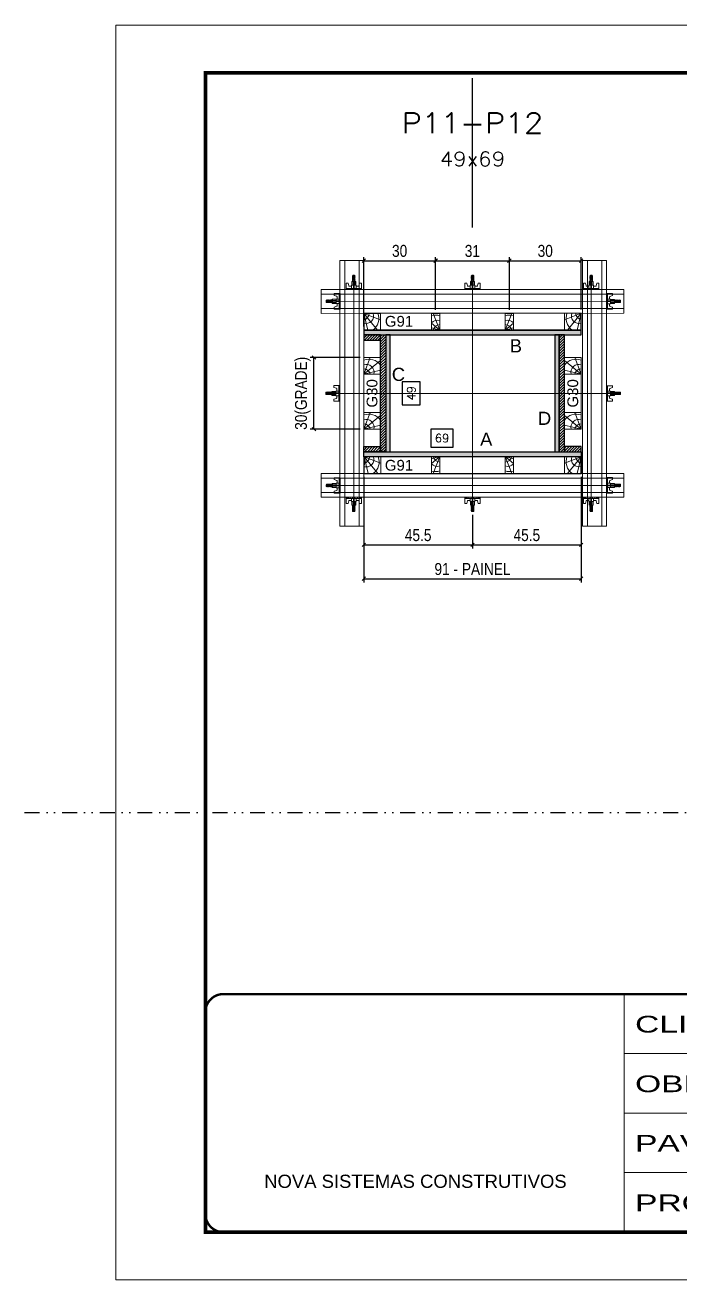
# Model space of a CAD drawing. Extents: x 13770 to 23315, y 867 to 16997.
# Drawn here: x 15908 to 16457, y 11204 to 12254 of the extents above; entities that cross this region are included whole.
import ezdxf
from ezdxf.enums import TextEntityAlignment as Align

# ---------------------------------------------------------------- set-up
doc = ezdxf.new("R2010")
doc.units = 0
for name, pattern in [('CONTINUO', [0]), ('DASHED', [0.75, 0.5, -0.25]), ('DIVIDE2', [0.625, 0.25, -0.125, 0, -0.125, 0, -0.125]), ('HIDDEN', [0.375, 0.25, -0.125])]:
    doc.linetypes.add(name, pattern=pattern)
for name, color, linetype in [('CHAPA', 1, 'Continuous'), ('COTA', 241, 'Continuous'), ('MEIO_PONT', 93, 'Continuous'), ('Nível', 160, 'Continuous'), ('SARRAFO', 251, 'Continuous'), ('Texto de Titulo', 7, 'Continuous'), ('Texto Qtd Sarr', 242, 'Continuous'), ('TEXTO_GERAL', 7, 'Continuous')]:
    doc.layers.add(name, color=color, linetype=linetype)
for name, color, linetype, lineweight in [('Folhas', 255, 'Continuous', 9), ('Hachura', 251, 'Continuous', 9), ('Madeira', 126, 'Continuous', 18), ('Perfil Metálico', 224, 'Continuous', 18), ('SARRAFO DE PRESSAO', 251, 'DASHED', 9), ('Texto Seção', 7, 'Continuous', 15)]:
    doc.layers.add(name, color=color, linetype=linetype, lineweight=lineweight)
doc.styles.add('ARIAL', font='arial.ttf')
doc.styles.add('COTA TECNICA 2X', font='techl___.ttf', dxfattribs={"height": 10})
doc.styles.add('ROMANS', font='romans.shx')
doc.styles.add('SANSSERIF', font='sas_____.pfb')
doc.styles.add('Tecnologia', font='')
doc.styles.get('Tecnologia').set_extended_font_data('Forgotten Futurist')
doc.dimstyles.new('SECAO PILAR', dxfattribs={"dimtxt": 10, "dimasz": 3, "dimexe": 3, "dimexo": 3, "dimgap": 3, "dimtad": 1, "dimdec": 1, "dimlfac": 0.5, "dimzin": 12, "dimdsep": 46, "dimtxsty": 'COTA TECNICA 2X', "dimblk1": 'OBLIQUE', "dimblk2": 'OBLIQUE', "dimsah": 1, "dimcen": 0.9, "dimclrd": 256, "dimclre": 256, "dimclrt": 256, "dimadec": 1, "dimazin": 3, "dimtfac": 1, "dimtdec": 1, "dimtmove": 0, "dimatfit": 3, "dimfxl": 1, "dimtolj": 1, "dimtzin": 12, "dimarcsym": 0})
doc.dimstyles.new('SECÇÃO 2', dxfattribs={"dimtxt": 7, "dimasz": 6, "dimexe": 0.18, "dimexo": 2, "dimgap": -4, "dimtad": 3, "dimdec": 1, "dimlfac": 0.5, "dimzin": 12, "dimdsep": 46, "dimtxsty": 'ROMANS', "dimblk": 'ARCHTICK', "dimcen": 0.09, "dimse1": 1, "dimse2": 1, "dimsd1": 1, "dimsd2": 1, "dimclrd": 180, "dimclre": 5, "dimclrt": 1, "dimadec": 0, "dimazin": 3, "dimtfac": 1, "dimtdec": 1, "dimtofl": 0, "dimtmove": 0, "dimatfit": 3, "dimldrblk": 'ARCHTICK', "dimfxl": 1, "dimtolj": 1, "dimtzin": 0, "dimarcsym": 0})

# ---------------------------------------------------------------- blocks, each defined once
blk = doc.blocks.new('9999999999')
at = {"color": 30, "linetype": 'CONTINUO'}
for p, q in [((98564.6, 34230.2), (98564.6, 34429.4)), ((98564.6, 34379.6), (99584, 34379.6)), ((98564.6, 34329.8), (99488, 34329.8)), ((99584, 34329.8), (99488, 34329.8)), ((99488, 34329.8), (99488, 34230.2)), ((98564.6, 34280), (99488, 34280))]:
    blk.add_line(p, q, dxfattribs=at)
at = {"color": 30, "linetype": 'CONTINUO', "const_width": 2}
blk.add_lwpolyline([(99584, 34230.2), (99584, 34414.4, 0.414214), (99569, 34429.4), (98229, 34429.4, 0.414214), (98214, 34414.4), (98214, 34245.2, 0.414214), (98229, 34230.2), (99584, 34230.2)], format="xyb", dxfattribs=at)
at = {"layer": 'Folhas'}
blk.add_lwpolyline([(98139, 34190.2), (99624, 34190.2), (99624, 35240.2), (98139, 35240.2)], close=True, dxfattribs=at)
at = {"layer": 'Folhas', "color": 30, "const_width": 3}
blk.add_lwpolyline([(98214, 34230.2), (99584, 34230.2), (99584, 35200.2), (98214, 35200.2)], close=True, dxfattribs=at)
at = {"color": 7, "linetype": 'Continuous', "ltscale": 5, "style": 'ARIAL'}
for s, height, p in [('SCHWARTZ', 15.48, (98837.7, 34393.1)), ('GWT', 15.48, (98837.7, 34343.3)), ('1°PAVIMENTO', 15.483, (98837.7, 34293.5)), ('NOVA SISTEMAS CONSTRUTIVOS', 11.059, (98263.2, 34267.2)), ('PILARES', 15.48, (98837.7, 34243.7))]:
    blk.add_text(s, height=height, dxfattribs=at).set_placement(p)
at = {"layer": 'Folhas', "color": 7, "style": 'Tecnologia', "width": 1.5}
for s, p in [('CLIENTE:', (98573.7, 34397.2)), ('OBRA:', (98573.7, 34347.3)), ('PAVIMENTO:', (98573.7, 34297.5)), ('PROJETO:', (98573.7, 34247.7))]:
    blk.add_text(s, height=14, dxfattribs=at).set_placement(p)
blk = doc.blocks.new('*D430')
at = {"layer": 'COTA', "color": 180, "lineweight": -2, "transparency": 16777216}
for p, q in [((16239.3, 11955.6), (16224.3, 11955.6)), ((16224.3, 11955.6), (16224.3, 11936.6)), ((16239.3, 11936.6), (16239.3, 11955.6)), ((16224.3, 11936.6), (16239.3, 11936.6))]:
    blk.add_line(p, q, dxfattribs=at)
at = {"layer": 'Defpoints', "color": 0, "transparency": 16777216}
for p in [(16241.4, 11995.1), (16241.4, 11897.1), (16243.3, 11897.1)]:
    blk.add_point(p, dxfattribs=at)
at = {"layer": 'COTA', "color": 1, "transparency": 16777216, "insert": (16231.8, 11946.1), "char_height": 7, "attachment_point": 5, "rotation": 90, "style": 'ROMANS'}
blk.add_mtext('\\A1;49', dxfattribs=at)
blk = doc.blocks.new('_ArchTick')
at = {"color": 0, "linetype": 'ByBlock', "const_width": 0.15}
blk.add_lwpolyline([(-0.5, -0.5), (0.5, 0.5)], dxfattribs=at)
blk = doc.blocks.new('*D431')
at = {"layer": 'COTA', "color": 180, "lineweight": -2, "transparency": 16777216}
for p, q in [((16267, 11916.1), (16248.3, 11916.1)), ((16248.3, 11916.1), (16248.3, 11901.1)), ((16267, 11901.1), (16267, 11916.1)), ((16248.3, 11901.1), (16267, 11901.1))]:
    blk.add_line(p, q, dxfattribs=at)
at = {"layer": 'Defpoints', "color": 0, "transparency": 16777216}
for p in [(16214.1, 11897.1), (16352.1, 11897.1), (16352.1, 11897.1)]:
    blk.add_point(p, dxfattribs=at)
at = {"layer": 'COTA', "color": 1, "transparency": 16777216, "insert": (16257.6, 11908.6), "char_height": 7, "attachment_point": 5, "style": 'ROMANS'}
blk.add_mtext('\\A1;69', dxfattribs=at)
blk = doc.blocks.new('_Oblique')
at = {"color": 0, "linetype": 'ByBlock', "lineweight": -2}
blk.add_line((-0.5, -0.5), (0.5, 0.5), dxfattribs=at)
blk = doc.blocks.new('*D432')
at = {"layer": 'COTA', "lineweight": -2, "transparency": 16777216}
for p, q in [((16192.1, 11876.1), (16192.1, 11787.9)), ((16374.1, 11876.1), (16374.1, 11787.9)), ((16192.1, 11790.9), (16374.1, 11790.9))]:
    blk.add_line(p, q, dxfattribs=at)
at = {"layer": 'Defpoints', "color": 0, "transparency": 16777216}
for p in [(16192.1, 11879.1), (16374.1, 11879.1), (16374.1, 11790.9)]:
    blk.add_point(p, dxfattribs=at)
at = {"layer": 'COTA', "lineweight": -2, "transparency": 16777216, "xscale": 3, "yscale": 3, "zscale": 3, "rotation": 180}
blk.add_blockref('_Oblique', (16192.1, 11790.9), dxfattribs=at)
at = {"layer": 'COTA', "lineweight": -2, "transparency": 16777216, "xscale": 3, "yscale": 3, "zscale": 3}
blk.add_blockref('_Oblique', (16374.1, 11790.9), dxfattribs=at)
at = {"layer": 'COTA', "transparency": 16777216, "insert": (16283.1, 11799), "char_height": 10, "attachment_point": 5, "style": 'COTA TECNICA 2X'}
blk.add_mtext('\\A1;91 - PAINEL', dxfattribs=at)
blk = doc.blocks.new('*D433')
at = {"layer": 'COTA', "lineweight": -2, "transparency": 16777216}
for p, q in [((16189.1, 11976.1), (16147.3, 11976.1)), ((16150.3, 11916.1), (16150.3, 11976.1)), ((16189.1, 11916.1), (16147.3, 11916.1))]:
    blk.add_line(p, q, dxfattribs=at)
at = {"layer": 'Defpoints', "color": 0, "transparency": 16777216}
for p in [(16150.3, 11976.1), (16192.1, 11976.1), (16192.1, 11916.1)]:
    blk.add_point(p, dxfattribs=at)
at = {"layer": 'COTA', "lineweight": -2, "transparency": 16777216, "xscale": 3, "yscale": 3, "zscale": 3}
for p, rotation in [((16150.3, 11976.1), 90), ((16150.3, 11916.1), 270)]:
    blk.add_blockref('_Oblique', p, dxfattribs=dict(at, rotation=rotation))
at = {"layer": 'COTA', "transparency": 16777216, "insert": (16141, 11946.1), "char_height": 10, "attachment_point": 5, "rotation": 90, "style": 'COTA TECNICA 2X'}
blk.add_mtext('\\A1;30(GRADE)', dxfattribs=at)
blk = doc.blocks.new('*D434')
at = {"layer": 'COTA', "lineweight": -2, "transparency": 16777216}
for p, q in [((16192.1, 11876.1), (16192.1, 11816.3)), ((16283.1, 11844.3), (16283.1, 11816.3)), ((16192.1, 11819.3), (16283.1, 11819.3))]:
    blk.add_line(p, q, dxfattribs=at)
at = {"layer": 'Defpoints', "color": 0, "transparency": 16777216}
for p in [(16192.1, 11879.1), (16283.1, 11847.3), (16283.1, 11819.3)]:
    blk.add_point(p, dxfattribs=at)
at = {"layer": 'COTA', "lineweight": -2, "transparency": 16777216, "xscale": 3, "yscale": 3, "zscale": 3, "rotation": 180}
blk.add_blockref('_Oblique', (16192.1, 11819.3), dxfattribs=at)
at = {"layer": 'COTA', "lineweight": -2, "transparency": 16777216, "xscale": 3, "yscale": 3, "zscale": 3}
blk.add_blockref('_Oblique', (16283.1, 11819.3), dxfattribs=at)
at = {"layer": 'COTA', "transparency": 16777216, "insert": (16237.6, 11827.4), "char_height": 10, "attachment_point": 5, "style": 'COTA TECNICA 2X'}
blk.add_mtext('\\A1;45.5', dxfattribs=at)
blk = doc.blocks.new('*D435')
at = {"layer": 'COTA', "lineweight": -2, "transparency": 16777216}
for p, q in [((16374.1, 11876.1), (16374.1, 11816.3)), ((16283.1, 11844.3), (16283.1, 11816.3)), ((16283.1, 11819.3), (16374.1, 11819.3))]:
    blk.add_line(p, q, dxfattribs=at)
at = {"layer": 'Defpoints', "color": 0, "transparency": 16777216}
for p in [(16374.1, 11879.1), (16283.1, 11847.3), (16374.1, 11819.3)]:
    blk.add_point(p, dxfattribs=at)
at = {"layer": 'COTA', "lineweight": -2, "transparency": 16777216, "xscale": 3, "yscale": 3, "zscale": 3, "rotation": 180}
blk.add_blockref('_Oblique', (16283.1, 11819.3), dxfattribs=at)
at = {"layer": 'COTA', "lineweight": -2, "transparency": 16777216, "xscale": 3, "yscale": 3, "zscale": 3}
blk.add_blockref('_Oblique', (16374.1, 11819.3), dxfattribs=at)
at = {"layer": 'COTA', "transparency": 16777216, "insert": (16328.6, 11827.4), "char_height": 10, "attachment_point": 5, "style": 'COTA TECNICA 2X'}
blk.add_mtext('\\A1;45.5', dxfattribs=at)
blk = doc.blocks.new('titulo1')
at = {"layer": 'Defpoints', "color": 252, "linetype": 'HIDDEN', "ltscale": 2}
blk.add_line((0, 0), (0, 125), dxfattribs=at)
at = {"layer": 'Defpoints', "style": 'ROMANS', "oblique": 15}
blk.add_attdef('FOLHA', text='', height=10, dxfattribs=at).set_placement((0, 15.6), align=Align.MIDDLE_CENTER)
at = {"layer": 'Texto Qtd Sarr', "color": 3, "style": 'ROMANS', "oblique": 15}
for tag, height, p in [('TITULO', 17, (0, 71.4)), ('SEÇÃO', 12, (0, 41.5))]:
    blk.add_attdef(tag, text='', height=height, dxfattribs=at).set_placement(p, align=Align.MIDDLE_CENTER)
blk = doc.blocks.new('PONTALETE')
at = {"layer": 'Madeira'}
for q in [(2.71, 7), (7, 5.76), (7, 1.74)]:
    blk.add_line((0, 0), q, dxfattribs=at)
blk.add_lwpolyline([(0, 0), (7, 0), (7, 7), (0, 7)], close=True, dxfattribs=at)
for centre, radius, start, end in [((2.04, 0.06), 6.23, 37.2818, 109.0913), ((1.09, 0.9), 3.19, 343.603, 109.9847), ((-0.21, -0.78), 3.09, 14.6322, 86.0383)]:
    blk.add_arc(centre, radius, start, end, dxfattribs=at)
blk = doc.blocks.new('*D436')
at = {"layer": 'COTA', "lineweight": -2, "transparency": 16777216}
for p, q in [((16192.1, 12002.1), (16192.1, 12060)), ((16192.1, 12057), (16252.2, 12057)), ((16252.2, 12016), (16252.2, 12060))]:
    blk.add_line(p, q, dxfattribs=at)
at = {"layer": 'Defpoints', "color": 0, "transparency": 16777216}
for p in [(16252.2, 12057), (16252.2, 12013), (16192.1, 11999.1)]:
    blk.add_point(p, dxfattribs=at)
at = {"layer": 'COTA', "lineweight": -2, "transparency": 16777216, "xscale": 3, "yscale": 3, "zscale": 3, "rotation": 180}
blk.add_blockref('_Oblique', (16192.1, 12057), dxfattribs=at)
at = {"layer": 'COTA', "lineweight": -2, "transparency": 16777216, "xscale": 3, "yscale": 3, "zscale": 3}
blk.add_blockref('_Oblique', (16252.2, 12057), dxfattribs=at)
at = {"layer": 'COTA', "transparency": 16777216, "insert": (16222.1, 12065.2), "char_height": 10, "attachment_point": 5, "style": 'COTA TECNICA 2X'}
blk.add_mtext('\\A1;30', dxfattribs=at)
blk = doc.blocks.new('MEIO PONTALETE')
at = {"layer": 'Madeira'}
for q in [(2.71, 7), (3.5, 2.88), (3.5, 0.87)]:
    blk.add_line((0, 0), q, dxfattribs=at)
blk.add_lwpolyline([(0, 0), (3.5, 0), (3.5, 7), (0, 7)], close=True, dxfattribs=at)
for centre, radius, start, end in [((2.04, 0.06), 6.23, 76.4499, 109.0913), ((1.09, 0.9), 3.19, 40.9063, 109.9847), ((-0.21, -0.78), 3.09, 14.6322, 86.0383)]:
    blk.add_arc(centre, radius, start, end, dxfattribs=at)
blk = doc.blocks.new('C')
at = {"layer": 'Hachura', "color": 0}
for p, q in [((0, 3.22), (0, -3.22)), ((0.45, 3.22), (0, 3.22)), ((0.46, 3.16), (0, 3.16)), ((0.46, 3.05), (0, 3.05)), ((0.46, 2.88), (0, 2.88)), ((0, 2.75), (0, -1.16)), ((0.46, 2.65), (0, 2.65)), ((0.46, 2.23), (0, 2.23)), ((0.46, 1.51), (0, 1.51)), ((0.39, 0.49), (0.17, 0.49)), ((0.45, -3.23), (0.45, 3.22)), ((0.45, 3.22), (2.58, 3.22)), ((1.74, 0.97), (0.45, 0.97)), ((1.45, 0.1), (0.45, 0.1)), ((1.35, 1.94), (1.35, 0.96)), ((2.58, 2.39), (1.47, 2.09)), ((1.74, -0.97), (1.74, 0.97)), ((1.74, 0.97), (1.74, 0.84)), ((1.74, 0.97), (1.74, 0.84)), ((1.74, 0.84), (3.35, 0.84)), ((3.35, 0.45), (1.74, 0.45)), ((2.58, 3.22), (2.58, 2.39)), ((3.32, 0.84), (3.32, -0.84)), ((3.35, 0.84), (3.35, -0.84)), ((3.68, 0.45), (3.35, 0.45)), ((3.84, -0.52), (3.35, 0.45)), ((3.35, 0.06), (3.67, -0.57)), ((3.68, 0.45), (4.16, -0.52)), ((3.72, 0.5), (4.25, -0.57)), ((4.37, -0.55), (3.83, 0.53)), ((4.15, 0.45), (3.93, 0.45)), ((4.42, -0.52), (3.93, 0.45)), ((4.15, 0.45), (4.26, 0.45)), ((4.26, 0.45), (4.74, -0.52)), ((4.3, 0.5), (4.83, -0.57)), ((4.95, -0.55), (4.41, 0.53)), ((4.51, 0.45), (4.84, 0.45)), ((5, -0.52), (4.51, 0.45)), ((4.84, 0.45), (5.32, -0.52)), ((4.88, 0.5), (5.41, -0.57)), ((5.53, -0.55), (4.99, 0.53)), ((5.58, -0.52), (5.09, 0.45)), ((5.42, 0.45), (5.09, 0.45)), ((5.58, -0.52), (5.09, 0.45)), ((5.42, 0.45), (5.74, -0.19)), ((5.46, 0.5), (5.74, -0.07)), ((5.74, 0.19), (5.57, 0.53)), ((5.74, 0.32), (5.68, 0.45)), ((5.68, 0.45), (5.74, 0.45)), ((5.74, 0.45), (5.9, 0.29)), ((5.74, 0.45), (5.74, -0.52)), ((5.9, -0.36), (5.9, 0.29)), ((0.45, 0), (0, 0)), ((0.46, -1.52), (0, -1.52)), ((0.46, -2.23), (0, -2.23)), ((0.46, -2.65), (0, -2.65)), ((0.46, -2.88), (0, -2.88)), ((0.46, -3.05), (0, -3.05)), ((0.46, -3.16), (0, -3.16)), ((0, -3.22), (2.57, -3.22)), ((0.08, -0.48), (0.29, -0.48)), ((0.29, -0.48), (0.4, -0.48)), ((0.45, 0), (0.45, -0.97)), ((0.45, -0.16), (1.45, -0.16)), ((0.45, -0.65), (0.45, -0.32)), ((0.45, -3.23), (0.45, -0.65)), ((0.45, -0.97), (1.74, -0.97)), ((1.35, -1.94), (1.35, -0.97)), ((2.58, -2.39), (1.47, -2.1)), ((3.35, -0.32), (1.74, -0.32)), ((3.35, -0.84), (1.74, -0.84)), ((2.58, -3.23), (2.58, -2.39)), ((3.35, -0.07), (3.58, -0.52)), ((3.35, -0.52), (3.58, -0.52)), ((3.84, -0.52), (4.16, -0.52)), ((4.42, -0.52), (4.74, -0.52)), ((4.63, -0.52), (4.74, -0.52)), ((5, -0.52), (5.32, -0.52)), ((5.58, -0.52), (5.74, -0.52)), ((5.74, -0.52), (5.9, -0.36)), ((5.74, -0.52), (5.74, -0.52))]:
    blk.add_line(p, q, dxfattribs=at)
for centre, radius, start, end in [((1.52, 1.94), 0.161, 104.7436, 180), ((1.44, -0.03), 0.129, 272.695, 87.305), ((3.81, 0.39), 0.143, 25.5688, 154.4312), ((4.39, 0.39), 0.143, 25.5688, 154.4312), ((4.97, 0.39), 0.143, 25.5688, 154.4312), ((5.55, 0.39), 0.143, 25.5688, 154.4312), ((0.17, -0.37), 0.174, 221.744, 317.8592), ((1.52, -1.94), 0.161, 180, 255.2564), ((3.71, -0.4), 0.174, 222.1408, 318.256), ((4.29, -0.4), 0.174, 222.1408, 318.256), ((4.87, -0.4), 0.174, 222.1408, 318.256), ((5.45, -0.4), 0.174, 222.1408, 318.256), ((5.61, -0.4), 0.174, 317.8592, 318.256)]:
    blk.add_arc(centre, radius, start, end, dxfattribs=at)
blk = doc.blocks.new('*D437')
at = {"layer": 'COTA', "lineweight": -2, "transparency": 16777216}
for p, q in [((16252.1, 12016), (16252.1, 12060)), ((16252.1, 12057), (16314, 12057)), ((16314, 12016), (16314, 12060))]:
    blk.add_line(p, q, dxfattribs=at)
at = {"layer": 'Defpoints', "color": 0, "transparency": 16777216}
for p in [(16314, 12057), (16252.1, 12013), (16314, 12013)]:
    blk.add_point(p, dxfattribs=at)
at = {"layer": 'COTA', "lineweight": -2, "transparency": 16777216, "xscale": 3, "yscale": 3, "zscale": 3, "rotation": 180}
blk.add_blockref('_Oblique', (16252.1, 12057), dxfattribs=at)
at = {"layer": 'COTA', "lineweight": -2, "transparency": 16777216, "xscale": 3, "yscale": 3, "zscale": 3}
blk.add_blockref('_Oblique', (16314, 12057), dxfattribs=at)
at = {"layer": 'COTA', "transparency": 16777216, "insert": (16283, 12065.2), "char_height": 10, "attachment_point": 5, "style": 'COTA TECNICA 2X'}
blk.add_mtext('\\A1;31', dxfattribs=at)
blk = doc.blocks.new('*D438')
at = {"layer": 'COTA', "lineweight": -2, "transparency": 16777216}
for p, q in [((16314, 12016), (16314, 12060)), ((16314, 12057), (16374.1, 12057)), ((16374.1, 12016.1), (16374.1, 12060))]:
    blk.add_line(p, q, dxfattribs=at)
at = {"layer": 'Defpoints', "color": 0, "transparency": 16777216}
for p in [(16374.1, 12057), (16314, 12013), (16374.1, 12013.1)]:
    blk.add_point(p, dxfattribs=at)
at = {"layer": 'COTA', "lineweight": -2, "transparency": 16777216, "xscale": 3, "yscale": 3, "zscale": 3, "rotation": 180}
blk.add_blockref('_Oblique', (16314, 12057), dxfattribs=at)
at = {"layer": 'COTA', "lineweight": -2, "transparency": 16777216, "xscale": 3, "yscale": 3, "zscale": 3}
blk.add_blockref('_Oblique', (16374.1, 12057), dxfattribs=at)
at = {"layer": 'COTA', "transparency": 16777216, "insert": (16344, 12065.2), "char_height": 10, "attachment_point": 5, "style": 'COTA TECNICA 2X'}
blk.add_mtext('\\A1;30', dxfattribs=at)

msp = doc.modelspace()

# ---------------------------------------------------------------- hatches: boundary and pattern name
at = {"layer": 'Hachura'}
h = msp.add_hatch(color=256, dxfattribs=at)
h.dxf.hatch_style = 1
h.paths.add_polyline_path([(16374.08, 11995.07), (16374.08, 11999.07), (16192.08, 11999.07), (16192.08, 11995.07)])
h = msp.add_hatch(dxfattribs=at)
h.set_pattern_fill('ANSI31', color=256, scale=0.5, angle=180, style=0)
h.set_pattern_definition([(225, (7068.1292, -10934.3389), (1.12253202, -1.12253202), [])])
h.paths.add_polyline_path([(16206.08, 11995.07), (16206.08, 11990.67), (16192.08, 11990.67), (16192.08, 11995.07)])
h = msp.add_hatch(dxfattribs=at)
h.set_pattern_fill('ANSI31', color=256, scale=0.5, angle=180, style=0)
h.set_pattern_definition([(225, (7068.1292, -10978.3389), (1.12253202, -1.12253202), [])])
h.paths.add_polyline_path([(16206.08, 11897.07), (16210.48, 11897.07), (16210.48, 11995.07), (16206.08, 11995.07)])
h = msp.add_hatch(color=256, dxfattribs=at)
h.dxf.hatch_style = 1
h.paths.add_polyline_path([(16210.48, 11897.07), (16214.08, 11897.07), (16214.08, 11995.07), (16210.48, 11995.07)])
h = msp.add_hatch(color=256, dxfattribs=at)
h.dxf.hatch_style = 1
h.paths.add_polyline_path([(16352.08, 11897.07), (16355.68, 11897.07), (16355.68, 11995.07), (16352.08, 11995.07)])
h = msp.add_hatch(dxfattribs=at)
h.set_pattern_fill('ANSI31', color=256, scale=0.5, angle=180, style=0)
h.set_pattern_definition([(225, (6871.1292, -10978.3389), (1.12253202, -1.12253202), [])])
h.paths.add_polyline_path([(16360.08, 11897.07), (16355.68, 11897.07), (16355.68, 11995.07), (16360.08, 11995.07)])
h = msp.add_hatch(dxfattribs=at)
h.set_pattern_fill('ANSI31', color=256, scale=0.5, angle=180, style=0)
h.set_pattern_definition([(225, (7068.1292, -10994.3389), (1.12253202, -1.12253202), [])])
h.paths.add_polyline_path([(16206.08, 11897.07), (16206.08, 11901.47), (16192.08, 11901.47), (16192.08, 11897.07)])
h = msp.add_hatch(color=256, dxfattribs=at)
h.dxf.hatch_style = 1
h.paths.add_polyline_path([(16374.08, 11897.07), (16374.08, 11893.07), (16192.08, 11893.07), (16192.08, 11897.07)])
h = msp.add_hatch(dxfattribs=at)
h.set_pattern_fill('ANSI31', color=256, scale=0.5, angle=180, style=0)
h.set_pattern_definition([(225, (6871.1292, -10994.3389), (1.12253202, -1.12253202), [])])
h.paths.add_polyline_path([(16360.08, 11897.07), (16360.08, 11901.47), (16374.08, 11901.47), (16374.08, 11897.07)])

# ---------------------------------------------------------------- linework, layer by layer
for points in [[(16374.08, 11999.07), (16374.08, 12013.07), (16192.08, 12013.02), (16192.08, 11999.07)], [(16374.08, 11879.07), (16374.08, 11893.07), (16192.36, 11893.02), (16192.08, 11879.07)]]:
    msp.add_lwpolyline(points, close=True)
at = {"layer": 'CHAPA'}
for points in [[(16374.08, 11995.07), (16374.08, 11999.07), (16192.08, 11999.07), (16192.08, 11995.07)], [(16210.48, 11897.07), (16214.08, 11897.07), (16214.08, 11995.07), (16210.48, 11995.07)], [(16352.08, 11897.07), (16355.68, 11897.07), (16355.68, 11995.07), (16352.08, 11995.07)], [(16374.08, 11897.07), (16374.08, 11893.07), (16192.08, 11893.07), (16192.08, 11897.07)]]:
    msp.add_lwpolyline(points, close=True, dxfattribs=at)
at = {"layer": 'Hachura'}
for p, q in [((16183.69, 11848.3), (16183.69, 12040.04)), ((16283.08, 11848.3), (16283.08, 12040.04)), ((16382.47, 11848.3), (16382.47, 12040.04)), ((16161.6, 12023.07), (16402.23, 12023.06)), ((16161.3, 11946.07), (16402.23, 11946.06)), ((16161.6, 11869.07), (16402.23, 11869.08))]:
    msp.add_line(p, q, dxfattribs=at)
at = {"layer": 'Madeira'}
for points in [[(16192.08, 11916.07), (16206.08, 11916.07), (16206.08, 11976.07), (16192.08, 11976.07)], [(16374.08, 11916.07), (16360.08, 11916.07), (16360.08, 11976.07), (16374.08, 11976.07)]]:
    msp.add_lwpolyline(points, close=True, dxfattribs=at)
at = {"layer": 'MEIO_PONT'}
msp.add_lwpolyline([(16374.08, 11893.07), (16374.08, 11879.07), (16374.08, 11879.07), (16374.08, 11893.07)], close=True, dxfattribs=at)
at = {"layer": 'Nível', "color": 4, "linetype": 'DIVIDE2', "ltscale": 50}
msp.add_line((13769.54, 11595.3), (21112.79, 11595.3), dxfattribs=at)
at = {"layer": 'Perfil Metálico'}
for p, q in [((16176.13, 12057.11), (16176.13, 11835.01)), ((16188.13, 12057.11), (16188.13, 11835.01)), ((16379.25, 12057.11), (16379.25, 11835.01)), ((16391.25, 12057.11), (16391.25, 11835.01)), ((16409.8, 12029.01), (16156.36, 12029.01)), ((16409.8, 12017.01), (16156.36, 12017.01)), ((16409.8, 11875.07), (16156.36, 11875.07)), ((16409.8, 11863.07), (16156.36, 11863.07))]:
    msp.add_line(p, q, dxfattribs=at)
for points in [[(16192.07, 12057.11), (16172.07, 12057.11), (16172.13, 11835.01), (16192.13, 11835.01)], [(16395.19, 12057.11), (16375.19, 12057.11), (16375.25, 11835.01), (16395.25, 11835.01)], [(16409.8, 12013.07), (16409.8, 12033.07), (16156.36, 12033.01), (16156.36, 12013.01)], [(16156.36, 11879.07), (16156.36, 11859.07), (16409.8, 11859.13), (16409.8, 11879.13)]]:
    msp.add_lwpolyline(points, close=True, dxfattribs=at)
at = {"layer": 'SARRAFO'}
for points in [[(16192.08, 11990.67), (16206.08, 11990.67), (16206.08, 11995.07), (16192.08, 11995.07)], [(16192.08, 11990.67), (16206.08, 11990.67), (16206.08, 11995.07), (16192.08, 11995.07)], [(16210.48, 11995.07), (16210.48, 11897.07), (16206.08, 11897.07), (16206.08, 11995.07)], [(16210.48, 11995.07), (16210.48, 11897.07), (16206.08, 11897.07), (16206.08, 11995.07)], [(16355.68, 11995.07), (16355.68, 11897.07), (16360.08, 11897.07), (16360.08, 11995.07)], [(16355.68, 11995.07), (16355.68, 11897.07), (16360.08, 11897.07), (16360.08, 11995.07)], [(16192.08, 11901.47), (16206.08, 11901.47), (16206.08, 11897.07), (16192.08, 11897.07)], [(16192.08, 11901.47), (16206.08, 11901.47), (16206.08, 11897.07), (16192.08, 11897.07)], [(16374.08, 11901.47), (16360.08, 11901.47), (16360.08, 11897.07), (16374.08, 11897.07)], [(16374.08, 11901.47), (16360.08, 11901.47), (16360.08, 11897.07), (16374.08, 11897.07)]]:
    msp.add_lwpolyline(points, close=True, dxfattribs=at)

# ---------------------------------------------------------------- block references
at = {"layer": 'Hachura', "linetype": 'Continuous', "yscale": 2, "zscale": 2}
for p, xscale, rotation in [((16183.7, 12033.04), -2, 270), ((16283.07, 12033.04), 2, 90.00000000000001), ((16382.46, 12033.04), 2, 90.00000000000001), ((16172.4, 12023.07), 2, 180), ((16395.23, 12023.05), -2, 180), ((16172.1, 11946.07), 2, 180), ((16395.23, 11946.05), -2, 180), ((16183.69, 11859.1), 2, 270), ((16283.08, 11859.1), -2, 90), ((16382.47, 11859.1), -2, 90)]:
    msp.add_blockref('C', p, dxfattribs=dict(at, xscale=xscale, rotation=rotation))
for p, xscale in [((16172.4, 11869.07), -2), ((16395.23, 11869.09), 2)]:
    msp.add_blockref('C', p, dxfattribs=dict(at, xscale=xscale))
at = {"layer": 'Madeira', "yscale": 2, "zscale": 2}
for p, xscale in [((16192.08, 11962.07), 2), ((16374.08, 11962.07), -2), ((16192.08, 11916.07), 2), ((16374.08, 11916.07), -2)]:
    msp.add_blockref('PONTALETE', p, dxfattribs=dict(at, xscale=xscale))
at = {"layer": 'MEIO_PONT'}
for name, p, xscale, yscale, zscale, rotation in [('PONTALETE', (16192.08, 12013.02), 2, 2, 2, 270), ('PONTALETE', (16374.08, 12013.07), -2, 2, 2, 90), ('PONTALETE', (16192.36, 11893.02), 2, 2, 2, 270), ('MEIO PONTALETE', (16255.66, 11893.12), 1.999999997962732, 1.999999997962732, 1.999999997962732, 180), ('MEIO PONTALETE', (16310.5, 11893.12), -1.999999997962732, 1.999999997962732, 1.999999997962732, 180), ('PONTALETE', (16374.08, 11893.07), -2, 2, 2, 90)]:
    msp.add_blockref(name, p, dxfattribs=dict(at, xscale=xscale, yscale=yscale, zscale=zscale, rotation=rotation))
at = {"layer": 'MEIO_PONT', "yscale": 1.999999997962732, "zscale": 1.999999997962732}
for p, xscale in [((16255.66, 11999.02), -1.999999997962732), ((16310.5, 11999.02), 1.999999997962732)]:
    msp.add_blockref('MEIO PONTALETE', p, dxfattribs=dict(at, xscale=xscale))
at = {"layer": 'SARRAFO DE PRESSAO', "color": 6, "linetype": 'ByBlock'}
msp.add_blockref('9999999999', (-82154.48, -22985.99), dxfattribs=at)
at = {"layer": 'Texto Seção'}
ref = msp.add_blockref('titulo1', (16283.03, 12084.76), dxfattribs=at)
ref.add_attrib('TITULO', 'P11-P12', dxfattribs={"layer": 'Texto de Titulo', "color": 7, "height": 17, "style": 'ROMANS', "width": 1.1}).set_placement((16283.03, 12172.26), align=Align.MIDDLE_CENTER)
ref.add_attrib('SEÇÃO', '49x69', dxfattribs={"layer": 'Texto de Titulo', "color": 7, "height": 12, "style": 'ROMANS', "width": 1.1}).set_placement((16283.03, 12142.26), align=Align.MIDDLE_CENTER)

# ---------------------------------------------------------------- texts
at = {"layer": 'TEXTO_GERAL', "color": 0, "linetype": 'Continuous', "style": 'SANSSERIF'}
for p in [(16209.69, 12006.36), (16209.69, 11885.9)]:
    msp.add_text('G91', height=9, dxfattribs=at).set_placement(p, align=Align.MIDDLE_LEFT)
at = {"layer": 'TEXTO_GERAL', "style": 'ARIAL'}
for s, p in [('B', (16319.41, 11985.82)), ('C', (16221.1, 11961.96)), ('D', (16343.44, 11925.18)), ('A', (16294.59, 11907.7))]:
    msp.add_text(s, height=11, dxfattribs=at).set_placement(p, align=Align.MIDDLE_CENTER)
at = {"layer": 'TEXTO_GERAL', "color": 0, "linetype": 'Continuous', "style": 'SANSSERIF'}
for p in [(16198.96, 11934.19), (16367.06, 11934.19)]:
    msp.add_text('G30', height=9, rotation=90, dxfattribs=at).set_placement(p, align=Align.MIDDLE_LEFT)

# ---------------------------------------------------------------- dimensions: what is measured, and where the dimension line sits
at = {"layer": 'COTA'}
for base, p1, p2, picture, middle in [((16252.16, 12057), (16192.08, 11999.07), (16252.16, 12013.02), '*D436', (16222.12, 12065.22)), ((16314, 12057), (16252.06, 12013.02), (16314, 12013.02), '*D437', (16283.03, 12065.22)), ((16374.08, 12057), (16314, 12013.02), (16374.08, 12013.07), '*D438', (16344.04, 12065.22)), ((16283.15, 11819.33), (16192.08, 11879.07), (16283.15, 11847.3), '*D434', (16237.61, 11827.44)), ((16374.08, 11819.33), (16283.15, 11847.3), (16374.08, 11879.07), '*D435', (16328.61, 11827.44))]:
    dim = msp.add_linear_dim(base=base, p1=p1, p2=p2, dimstyle='SECAO PILAR', dxfattribs=at)
    dim.commit()
    dim.dimension.update_dxf_attribs({"geometry": picture, "text_midpoint": middle})
dim = msp.add_linear_dim(base=(16243.27, 11897.07), p1=(16241.4, 11995.07), p2=(16241.4, 11897.07), angle=270, dimstyle='SECÇÃO 2', dxfattribs=at)
dim.commit()
dim.dimension.update_dxf_attribs({"geometry": '*D430', "text_midpoint": (16231.77, 11946.07)})
dim = msp.add_linear_dim(base=(16150.27, 11976.07), p1=(16192.11, 11916.15), p2=(16192.08, 11976.07), angle=90, text='<>(GRADE)', dimstyle='SECAO PILAR', dxfattribs=at)
dim.commit()
dim.dimension.update_dxf_attribs({"geometry": '*D433', "text_midpoint": (16150.27, 11946.11), "dimtype": 160})
dim = msp.add_linear_dim(base=(16352.08, 11897.07), p1=(16214.08, 11897.07), p2=(16352.08, 11897.07), dimstyle='SECÇÃO 2', dxfattribs=at)
dim.commit()
dim.dimension.update_dxf_attribs({"geometry": '*D431', "text_midpoint": (16257.64, 11897.07), "dimtype": 160})
dim = msp.add_linear_dim(base=(16374.08, 11790.91), p1=(16192.08, 11879.08), p2=(16374.08, 11879.12), text='<> - PAINEL', dimstyle='SECAO PILAR', dxfattribs=at)
dim.commit()
dim.dimension.update_dxf_attribs({"geometry": '*D432', "text_midpoint": (16283.08, 11799.01)})

doc.saveas('drawing.dxf')
